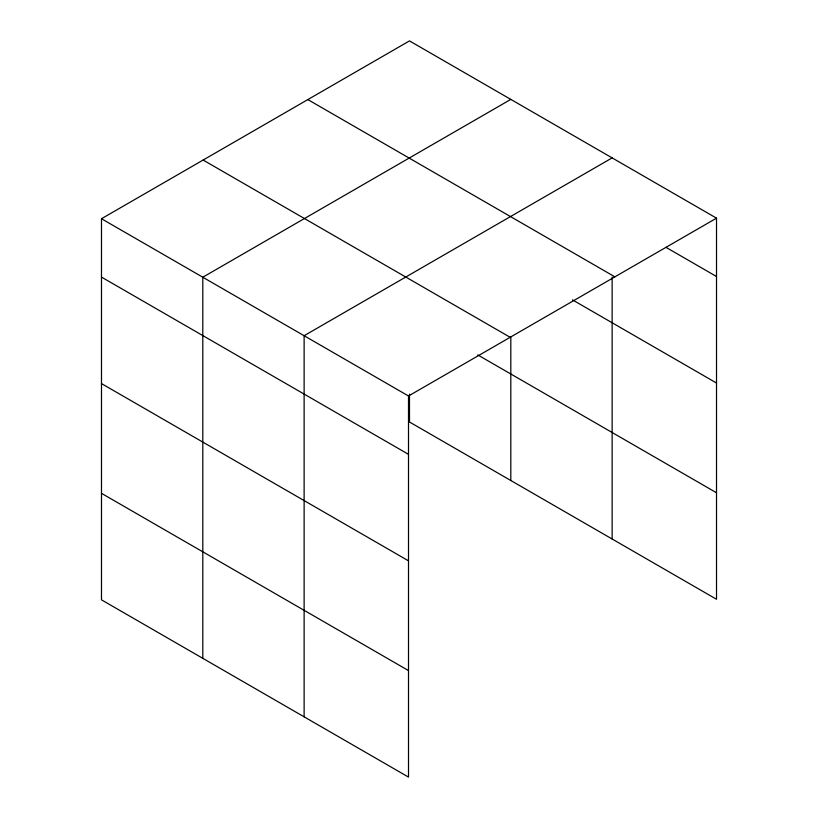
<?xml version="1.0" encoding="UTF-8"?>
<svg xmlns="http://www.w3.org/2000/svg" width="818" height="818" viewBox="0 0 818 818"><rect width="100%" height="100%" fill="white"/><g stroke="black" fill="none" stroke-linecap="round" stroke-linejoin="round"><path stroke-width="1.23" d="M408.509 560.851L408.509 395.994L101.483 218.733L101.483 599.839L408.509 777.1L408.509 560.851L101.483 383.591M612.13 277.108L612.13 539.001M409.491 394.112L409.491 422.006L716.517 599.267L716.517 218.161L409.491 40.9L101.483 218.733M510.81 99.397L202.803 277.22L202.803 658.337M612.13 157.894L304.122 335.717L304.122 716.834M408.509 395.994L716.517 218.161M665.975 247.333L716.517 276.515M307.844 99.581L614.88 276.842M572.488 299.869L716.517 383.029M203.12 160.042L510.156 337.302M477.773 354.92L716.517 492.763M101.483 277.087L408.509 454.348M101.483 493.326L408.509 670.586M510.81 336.996L510.81 480.503"/></g></svg>
